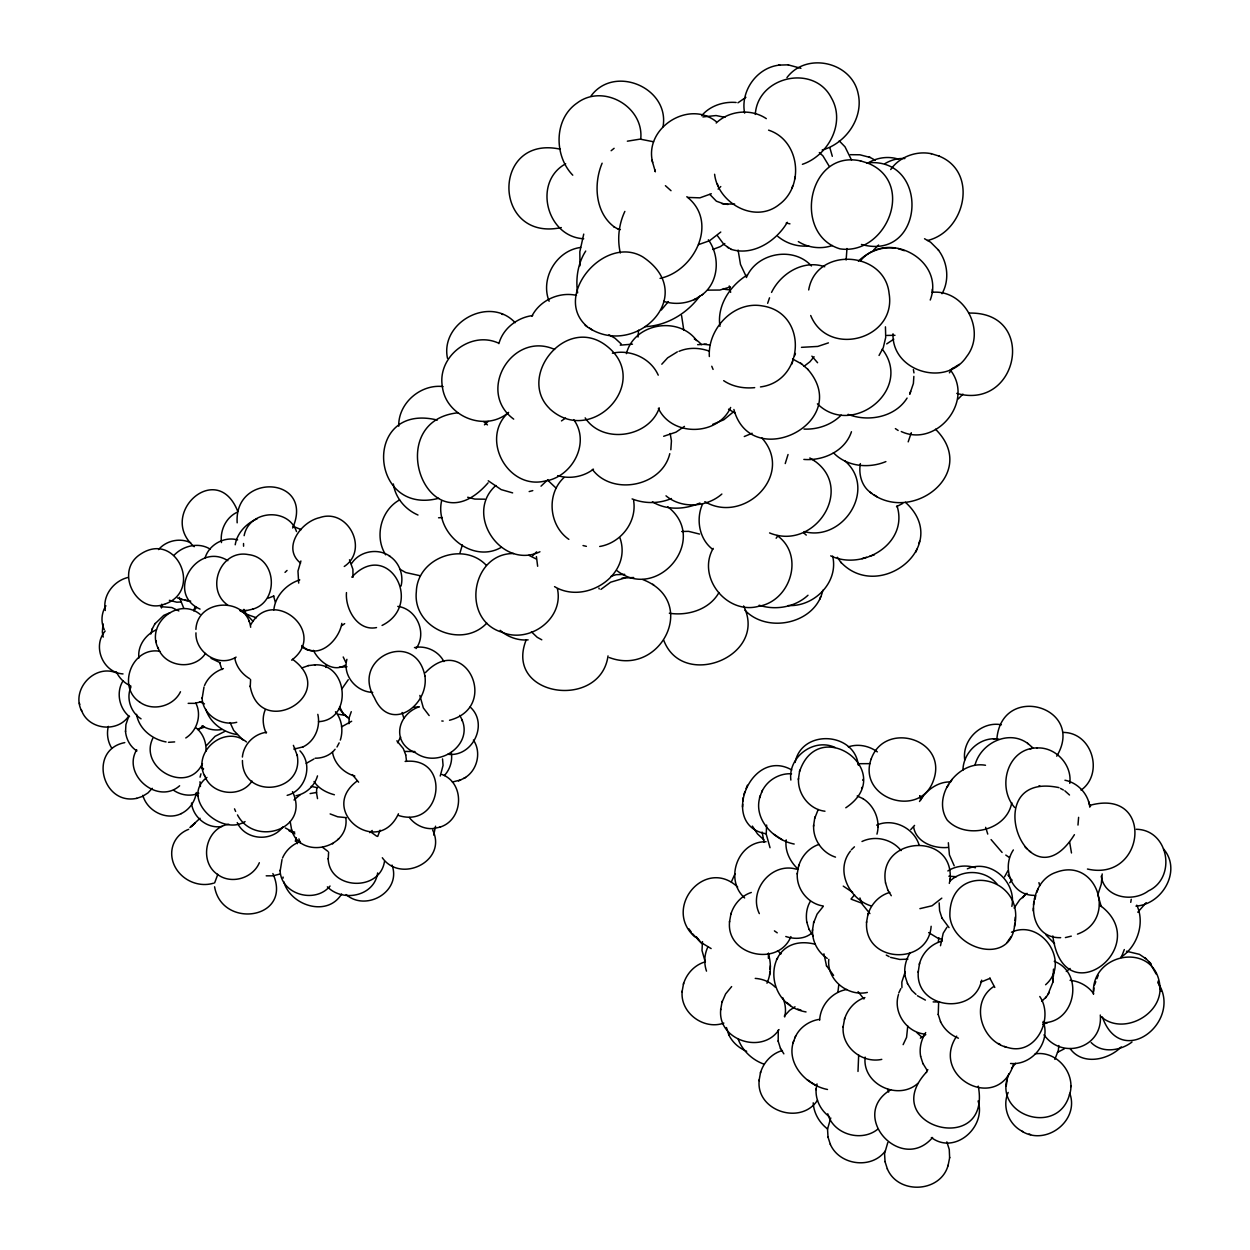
<?xml version="1.0" encoding="UTF-8"?>
<svg xmlns="http://www.w3.org/2000/svg" width="1250" height="1250" viewBox="0 0 1250 1250"><rect width="100%" height="100%" fill="white"/><g stroke="black" fill="none" stroke-linecap="round" stroke-linejoin="round"><path stroke-width="1.5" d="M398.734 426.203C398.109 403.375 420.469 383.906 443.016 386.562M652.641 162.438C643.812 128.266 688.438 99.344 716.094 121.531M1069.625 841.984L1071.484 852.969M346.469 592.594C345.094 609 357.641 631.547 376.531 627.578M348.922 723.703L349.219 717.516L351.266 711.672M353 577.312L352.906 569.312L349.484 559.781M940.484 945.734L943.203 933.203L946.953 927.25M536.406 556.578L537.656 566.266M638.594 330.219L638.016 337.047M441.563 501.031C434.5 532.734 472.359 564.297 501.422 547.25M1069.781 783.391C1072.359 764.828 1055.547 746.766 1036.828 747.969M1078.609 817.344L1077.984 825.062M860.359 463.609C858.391 474.656 861.891 487.25 871.844 493.359M273.828 609.969C275.203 595.875 286.547 584.062 299.781 579.891M766.234 833.781C718.781 826.016 750.641 746.438 791.766 769.969M1060.672 937.672C1024.25 938.719 1026.219 882.219 1055.844 872.422C1097.094 856.484 1117.859 919.703 1077.453 934.125M1093.5 994.359C1090.109 952.391 1155.203 940.891 1159.891 985.812C1162.906 1014.625 1122.844 1035.953 1101.125 1016.703M742.891 801.031L743.109 797.781M742.5 806.969L742.688 804.203M714.609 174.266C717.938 203.234 755.094 224.25 779.375 204.391C804.875 185.531 799.609 140.219 768.594 130.156M760.484 386.922C805.016 381.172 808.156 312.75 762.469 305.938C733.953 300.562 707.594 328.75 709.344 356.516M913.859 376.391L913.391 383.484L909.719 394.234L910.656 391.484M840.625 561.984C879 603.422 953.016 545.453 905.375 502.25M1033.188 910.828L1033.375 908.062M1033.578 904.891L1033.797 901.641M1093.703 991.188L1093.922 987.938M670.828 449.797L671.438 440.828L670.156 433.5M125.562 731.531L125.906 724.625L128.359 717.391M202.156 698.344L204 687.016M250.25 686.594L250.594 679.688M280.188 870.844L282.031 859.516M316.516 792.922L316.75 787.594M328.266 859.078L328.609 852.188M768.391 958.359L768.453 953.078M1011.859 906.422C1016.891 882.156 990.781 858.453 967.344 868.828M1100.297 1015.031C1103.266 1047.656 1062.516 1060.641 1044 1034.844M766.984 983.203C771.062 974.047 771.328 963.438 768.406 953.906M1014.516 926.375C1026.266 874.609 948.734 860.172 949.875 916.203C952.844 950.078 1012.516 966.719 1014.781 923.234M1047.922 994.516L1052.953 982L1053.5 969.125M770.078 969.344L770.391 965.734M769.641 975.016L769.891 971.859M838.781 984.859L837.938 991.781M1014.969 920.719L1015.266 917.109M1052.953 982L1053.203 978.844M1053.391 976.328L1053.688 972.719M1102.203 873.938L1101.281 884.094L1098 894.234M290.234 821.828L291.656 829.969M663.031 126.781C669.938 87.875 614.297 64.156 591.016 95.984M702.484 941.609L702 950.484L705.312 962.187M435.562 826.203L433.719 835.063M786.219 839.875C784.594 850.844 790.062 861.562 797.859 868.969M103.031 623.812L102.328 632.031L103.203 637.109M195.906 629.391C197.328 598.484 246.938 596.406 250.656 627.266M242.391 757.047C243.531 744.438 254.062 733.812 266.578 732.266M938.312 942.391L938.797 937.688M1058.828 1045.516L1058.359 1050.203L1054.859 1059.375M948.344 842.734L949.422 854.891L954.203 865.781M1035.172 899.188L1035.578 895.938M161.453 608L161.812 604.188M346.906 659.328C342.328 675.562 356.359 691.938 372.703 692.391M962.938 770.141C963.219 752.062 980.453 736.062 998.703 739.141M760.453 795.375C752.234 817.859 772.938 839.969 794.188 844.031M793.766 1040.844C785.562 1063.312 806.266 1085.422 827.5 1089.484M108.328 726.375C106.547 733.641 107.672 741.531 111.594 747.922M235.219 544.781C237.094 532.938 246.469 523.25 257.281 518.734M824.969 811.219C809.281 809.484 797.344 793.844 798.531 778.328M799.531 771.656C818.891 713.422 898.844 772.297 845.781 807.781M835.5 857.125C822.078 852.891 812.656 839.094 813.688 825.062M814.688 818.406L818.188 809.531M827.25 958.391C817.75 952.234 811.812 940.953 812.594 929.609M813.594 922.953L817.094 914.094L822.891 906.844M981.625 980.172C974.25 1016.516 914.344 1008.734 918.359 971.094M919.359 964.422C921.922 953.203 931.141 943.766 942.344 940.984M1069.672 1093.891C1058.734 1137.484 990.828 1115.297 1008.922 1073.75M1007.609 1076.719L1006.219 1086.047M798.344 779.578L799.734 770.234M813.5 826.312L814.891 816.969M812.406 930.859L813.797 921.531M876.953 834.141C880.672 820.813 874.609 805.875 862.906 798.609M858 1071.438L858.672 1055.016M918.188 972.328L919.578 963M1069.5 1094.953C1076.516 1073.984 1057.109 1050.359 1035.156 1053.875M766.625 825.047L766.234 834.156L770.031 847.719M846.125 260.016L846.984 248.516M326 667.469L326.391 664.953M861.625 788.469L861.797 787.406M862.844 780.375L862.984 779.438M878 827.109L878.141 826.172M996.891 738.672C1002.094 682.203 1086.234 707.125 1056.734 756.188M1070.719 1086.844L1070.859 1085.906M1130.75 902.344L1131.25 899.297M723.828 1023.094C703.766 1030.375 679.812 1012.703 682.203 991.094M683.422 984.266C686.328 973.797 694.812 964.672 705.406 961.812M790.906 936.625C778.25 967.594 725.453 955.406 729.625 921.234M730.844 914.406C733.625 904.484 741.391 895.641 751.297 892.469M779.031 1029.578C762.453 1055.047 717 1040.203 720.766 1009.156M721.984 1002.328L725.609 993.938L731.641 986.578M817.484 1100.25C800.906 1125.719 755.453 1110.875 759.219 1079.828M760.438 1073C763.344 1062.516 771.828 1053.391 782.422 1050.531M823.297 906C807.906 903.875 795.922 888.625 797.344 873.172M798.578 866.344C801.344 856.422 809.109 847.578 819.016 844.406M828.781 959.406C826.641 979.891 847.719 996.75 867.344 992.438M829.453 1116.719C820.656 1110.422 815.266 1099.672 816.125 1088.844M881.781 1059.375C862.156 1063.688 841.078 1046.844 843.219 1026.344M844.453 1019.516C847.234 1009.594 854.984 1000.75 864.891 997.578M931.141 926.281C928.219 966.422 863.203 963.266 866.641 921.703M867.859 914.875C870.766 904.406 879.25 895.266 889.844 892.422M865.141 1057.094C861.953 1084.203 898.078 1101.156 917.844 1083.406M573.719 419.641C590.906 443.141 571.812 477.641 544.438 481.156C507.328 489.75 479.766 437.969 508.594 412.375M777.094 535.516C804.984 555.078 790.719 601.078 758.547 606.328C726.75 614.953 696.609 577.188 713.172 548.391M819.641 1020.234C820.359 1005.25 831.969 991.984 846.766 989.484M682.047 991.922L683.625 983.125M729.469 922.062L731.047 913.266M720.609 1009.984L722.188 1001.188M759.062 1080.656L760.641 1071.859M797.203 874L798.766 865.203M784.688 1016.953C786.266 1010.516 785.438 1003.594 782.688 997.578M815.984 1089.672L817.016 1083.922M843.078 1027.172L844.656 1018.375M866.484 922.531L868.062 913.734M898.484 994.547C892.812 1012.266 906.438 1032.375 924.859 1034.094M377.688 836.469L380.094 830.188M950.156 879.172C953.625 831.062 877.203 836.484 885.578 883.031M949.625 1157.844L949.266 1149.453L946.844 1141.859M887.312 1168.797C898.109 1194.922 940.828 1192.812 948.156 1165.156M608.031 655.906C600.484 710.453 503.422 696.984 526.219 639.781M788.047 454.5L785.234 463.562M778.281 1030.062L778.172 1041.156M828.016 1137.094L827.531 1129.078L830.766 1117.938M949.312 883.391L950.25 878.734M938.656 1001.875L938.234 1014.484M948.016 1165.875L949.719 1157.391M214.625 882.922L217.797 874.391M377.656 872.922C374.375 896.297 342.953 902.594 327.375 886.859M340.328 740.078C343.359 730.625 341.953 719.453 335.484 711.75M295.312 841.281L296.125 837.813M808.703 289.953C815.969 246.359 884.75 250.672 889.094 293.469C896.844 339.25 828.109 358.156 810.703 315.5M196.328 792.5C195.109 801.5 189.375 809.703 181.156 813.641M150.797 634.031L152.391 628.609M755.312 114.437C757.469 76.484 813.797 63.531 831.375 97.891C845.953 123.016 828.219 155.547 802.406 164.312M401.047 586.047C403.938 574.859 399.094 562 389.188 555.891M200.062 777.172L200.953 773.812M792 188.188L792.688 185.812M794.594 179.203L795.391 176.469M1011.766 802.625C1006.906 830.719 965.938 840.125 947.281 820.172C931.422 796.359 957.984 760.312 985.5 765.266M459.891 553.25L462.344 544.953M341.812 623.359C339.203 640.484 317.812 661.047 301.703 645.531M731.344 881.938L735 873.844M1124.312 949.562L1121.25 957.531M583.734 234.109L579.828 251.781L580 265.766M930.234 300.031C945.469 259.828 887.453 228.688 860.453 260.75M1008.172 1092.438C1001.734 1106.828 1008.875 1125.219 1023.156 1131.734M975.078 764.812C980.891 742.844 1009.359 728.922 1028.406 743.953M498.906 343.641C502.953 328.484 517.359 317.453 532.688 315.562M384.5 861.359C379.906 892.234 329.078 889.875 328.172 858.5M626.406 353.641C634.047 323.234 678.406 315.578 696.719 340.609M767.656 303.297L769.531 297.812M744.938 610.234C767.531 634.094 815.797 623.641 822.828 590.266M911.297 432.719L908.188 441.859M794.641 355.734L795.422 353.469M791.766 364.203L792.703 361.469M819.719 599.406L820.656 596.656M915.969 551.969L916.906 549.219M918.844 543.5L919.625 541.234M669.797 453.672C662.016 486.453 612.281 496.234 592.375 469.422M851.453 431.734C845.078 451.156 823.266 461.047 803.859 459.422M204.5 685.547C207.891 677.453 215.141 671.344 223.406 668.609M282.516 858.031C285.766 850.453 292.359 844.375 300.141 841.641M659.297 407.906C649.062 437.516 602.594 444.609 585.156 417.859M300.906 560.969L297.969 571.047L298.703 583.078M707.844 946.984C704.297 954.469 703.812 963.281 706.5 971.125M795.141 762.422C801.594 728.938 854.5 731.766 858.328 765.156M815.281 944.25C763.844 931.438 759.734 1004.094 806.031 1011.938M130.906 687.062C126.016 698.297 130.688 712.422 141.047 718.844M398.453 813.781C377.828 858.328 317.328 810.625 357.031 781.109M761.625 792.344C766.406 780.766 779.016 773 791.516 773.797M794.938 1037.812C799.047 1027.828 808.922 1020.875 819.516 1019.328M746.125 788.531L747.391 785.234M759.5 797.859L762.344 790.422M792.828 1043.328L795.672 1035.891M1036.812 892.391L1038.078 889.094M1096.938 978.688L1098.203 975.406M193.938 609.859L194.906 607.328M244.141 535.672C248.844 510.234 288.203 507.016 296.5 531.562M743.812 794.609L744.984 791.562M1034.5 898.469L1035.672 895.422M1094.625 984.781L1095.797 981.719M1013.578 1064.172C998.188 1113.984 929.281 1076.844 956.688 1036.125M702.672 503.781C695.688 518.875 699.078 539.172 712.75 549.375M205.078 557.891C209.031 544.625 224.266 536.156 237.609 539.891M317.5 775.875C314.703 785.828 306.141 793.797 295.984 795.719M440.234 776.047L443.062 765.359L442.531 758.891M602.125 163.203C593.312 183.953 595.156 213.047 614.609 227.172M1074.422 834.672C1026.984 910.484 976.156 770.172 1059 787.625M898.766 992.953L900.812 988.609M903.125 1044.656L906.578 1037.344L907.75 1026.047M926.437 1072.5L927.812 1069.578M265.266 709.75C262.031 717.219 262.797 725.828 266.172 733.125M400.656 737.109L397.516 742.75M810.391 901.312C806.563 907.547 805.734 915.078 806.797 922.203M887.797 1142.531L884.562 1153.672L885.047 1161.688M152.797 738.328C138.297 768.156 187.656 795.234 202.453 763.625M624.859 211.406C618.797 224.156 617.094 239.203 620.328 252.984M1013.359 849.938C1001.547 867.547 1010.984 895.5 1034.188 895.359M154.812 623.984L163.766 615.359L170.047 612.656M151.891 629.578L155.094 623.438M136.688 749.766C121.734 774.594 157.703 805.297 179.625 785.781M337 746.984L339.156 742.859M1022.812 897.719L1025.719 893.484M730.656 407.438C717.859 436.188 671.812 436.922 658.375 408.328M905.281 971.562L901.844 982.047L901.922 987.625M1007.75 871.016L1004.547 876.844M910.25 952.578C905.812 959.672 903.719 968.062 905.203 976.375M925.688 1032.562C921.25 1039.656 919.141 1048.047 920.625 1056.359M292.688 528C314.938 476.422 233.828 471.844 237.172 522.828M879.047 355.453L883.266 347.688L885.719 337.406L885.437 326.844M180.484 691.75C173.5 706.422 152.578 711.844 139.516 701.953M259.344 862.719C252.875 878.328 231.156 884.781 217.531 874.438M416.078 648.578C427.453 633.141 416.719 608.797 397.781 606.391M746.406 277.531C756.734 252.703 793.406 245.953 811.453 265.969M942 293.719C949.797 280.047 947.703 261.906 938.078 249.688M122.953 680.984C115.859 692.297 119.234 708.5 129.547 716.75M531.828 316.297C539.766 300.359 559.172 291.5 576.453 295.359M585.719 251.047C577.828 263.219 575.516 278.703 577.625 292.891M771.547 292.406C780.844 273.266 803.547 259.359 824.734 266.75M342.016 688.641L348.266 679.703M105.891 605.766C101.438 612.844 100.641 622.094 104.297 629.688M787.312 222.297C776.5 240.922 753 256.359 731.094 249.312M919.531 801.516C925.797 790.531 937.547 781.594 950.594 781.906M920.906 799.391L922.984 796.234M950.109 782.531L952.188 779.375M946.844 787.516L948.734 784.656M250.563 625.125C272.047 585.328 328.875 632.297 291.656 660.156M206.469 745.547L215.094 736.297L224.688 731.469M699.672 296.219C687.031 313.562 666.5 325.891 644.797 326.656M1014.078 908.078L1019.734 899.781L1027.047 893.328M1007.094 942.406L1010.906 936.844M1041.703 1001.422L1046.438 996.656M776.531 959.641L777.625 958.047M850.438 851.125C834.875 870.438 849.281 899.297 871.172 905.937M780.188 954.266L780.891 953.234M1045.531 998.016L1049.328 992.453M128.891 715.828C117.5 733.344 87.906 729.734 81.344 709.844M205.516 653.422C194.125 670.938 164.516 667.328 157.953 647.438M252 781.078C240.609 798.594 211 794.984 204.438 775.094M291.391 829.391C299.906 860.109 349.859 848.984 345.844 818M890.703 169.547C899.484 156.781 916.438 150.531 931.484 153.75M814.078 356.75L809.922 361.781L804.125 366.234M718.969 592.547C709.375 609.656 687.812 616.078 669.344 613.234M907.078 398.078C895.141 417.25 868.219 422.297 848.094 414.344M949.406 372.828L952.578 368.344M105.156 631.047C92.031 646.188 102.922 672.719 123.016 673.922M1146.156 902.672L1137.797 912.234M425.453 672.609C464.562 631.219 500.859 706.859 449.531 720.25M914.563 825.391L910.75 829.578M776.141 538.234L777.516 536.359M341.625 893.984C327.359 917.594 290.406 905.609 283.812 881.766M668.406 301.562L661.297 310.016M193.797 610.891L196.547 607.297M351.375 563.875C359.25 551.062 378.078 547.547 390.188 556.438M488.078 482.844C428.281 551.422 380.094 421.203 457.812 412.812M351.797 577.141C387.984 538.297 424.859 604.203 382.062 625.438M1011.531 1068.328L1015.656 1063.297M851.391 898.563L854.562 894.844M784.266 1016.172L789.609 1010.359L795.016 1006.797M941.812 898.141L932.062 905.766L919.906 908.656M885.297 1150.984C871.594 1169.672 839.266 1165.281 830.281 1144.188M701.641 115.719C709.891 105.828 723.5 101.359 736.141 102.484M720.766 232.047L709.578 240.719L698.5 244.641M315.156 758.219C322.672 758.312 330.391 755.312 335.078 749.281M932.594 1137.484C901.406 1174.125 847.922 1115.609 890.703 1089.719M786.938 77.625C806.25 51.672 851.609 61.812 858.109 93.484C863.859 117.969 845.688 143.656 822.156 150.031M547.922 479.625L541 486.172M1009.672 882.781L1012.141 880.047M1045.594 984.75C1071.094 962.562 1041.703 918.484 1011.469 932.219M495.891 485.484C463.531 513.938 501.531 570.109 539.938 551.766M661.797 364.203L667.656 357.828L677.344 351.859M563.938 477.609C546.078 494.078 548.984 525.672 568.844 539.359M152.281 788.312L147.969 792.922L142.375 796.438M893.016 333.797C891.641 371.547 946.187 387.641 966.578 356.656C986.656 331.234 964.75 289.219 932.266 292.312M341.453 726.891L351.656 721.266M962.922 394.125L958.188 398.984M851.359 849.781L854.438 846.812M701.953 294.938C719.047 282.25 720.312 256.406 708.375 239.797M733.062 412.172L723.781 419.781L712.641 424.406M873.672 249.953L878.594 245.016M200.016 818.281L190.969 826.688M444.297 775.578C450.047 769.594 452.75 760.641 451.25 752.469M282.812 826.969C271.5 842.297 245.156 840.141 237.234 822.578M158.547 549.578C166.234 540.547 179.984 537.547 190.688 542.75M718.109 189.094L720.766 186.547M344.25 566.484C369.406 549.734 347.969 507.641 319.609 517.656C301.062 521.766 281.672 547.984 300.547 563.109M285.016 572.391L287.047 570.453M484.453 424.844L488.141 421.422M486.781 623.141C462.125 649.438 412.297 628.375 416.344 591.594C417.312 557.844 463.266 541.062 486.203 565.203M841.172 415.125C831.547 424.891 817.578 429.703 804.016 429.078M173.891 555.438C182.906 545.688 198.766 541.828 210.344 549.25M949.969 881.109C963.031 868.594 986.016 869.891 997.219 884.328M737.938 102.812L745.891 97.312M300.188 794.734L294.031 799.969M369.672 832.656L372.219 830.469M330.047 886.031C315.234 904.187 280.734 894.547 280.078 870.25M463.75 778.406C477.047 771.469 481.953 752.5 473.406 740.062M1081.062 790.141C1104.094 773.734 1092.391 732.703 1063.438 732.422M1121.25 1046.891C1108.297 1060.188 1082.219 1065.766 1070.078 1048.547M189.922 827.562L195.297 822.984L190.516 826.891M206.953 777.422C179.609 797.984 220.609 836.812 245.078 821.578M185.781 737.969C197.219 730.797 202.062 714.734 195.625 702.719M332.5 843.891L333.375 843.172M337.859 839.5L338.734 838.781M611.141 150.719L614.109 148.312M721.859 494.047C706.828 507.344 681.625 509 666 495.828M716.188 123.016C729.391 110.422 751.141 108.391 766.312 118.641M858.375 261.094C868.094 251.922 881.422 246.156 894.922 248.141M1066.297 971.469L1070.125 968.469M600.938 589.391L610.641 582.203L624.781 577.984M808 595.25C795.125 607.188 775.672 610.594 759.141 605.234M684.438 426.391L675.969 432.172L663.672 436.281M893.781 339.172L886.703 343.906M747.25 275C730.109 285.531 716.719 305.641 719.953 326.328M926.547 1072.031C876.172 1126.406 992 1158.266 978.25 1086.125M593.484 469.156C583.547 476.844 569.703 479.281 557.703 475.641M341.938 625.578L344.688 623.625M724.797 243.547L720.375 246.594L712.672 249.484M561.469 420.906L565.578 418.078M565.672 163.797C532.453 181.891 546.641 237 583.703 238.734M313.906 759.016L306.234 763.359M877.562 1129.359C861.297 1142.422 833.234 1134.281 827.75 1113.766M920.375 1038.172L925.781 1034.609M810.875 933.828C803.766 939.219 793.938 939.281 785.781 936.5M203.406 726.031L197.812 729.547M302.922 746.938C314.828 741.359 320.781 726.875 317.812 714.359M947.859 870.953C955.859 865.75 966.438 864.672 975.422 867.781M1120.703 957.312C1137.297 946.891 1145.234 923.094 1136.781 905.156M508 412.906C485.031 432.172 445.969 416.594 442.406 386.859C436.938 357.047 470.141 330.625 497.969 342.875M663.609 301.312C673.938 304.688 685.672 303.875 695.359 298.984M950.25 369.938L959.281 364.359M694.031 299.812L702.688 294.469M399.594 499.906C380.844 510.172 374.234 536.891 385.672 554.828M1132 1042.031C1120.516 1050.781 1102.094 1053.75 1091.156 1042.562M711.297 193.75L699.906 197.844L687.875 197.438M980.797 982.125L990.219 978.266M993.844 986.469C969.281 1002.422 981.234 1042.266 1008.141 1047.625C1036.266 1055.859 1054.422 1017.828 1039.781 996.516M236.094 657.109C219 667.906 195.078 652.516 195.953 632.859M868.375 162.766C877.297 157.469 888.672 155.938 898.594 159.234M1064.328 1048.812L1057.484 1052.344M752.141 433.266L744.281 436.531M885.125 163.516C891.031 160.047 897.984 158.016 904.891 158.547M896.5 506.672L902.75 503.422M165.469 603.859C202.859 590.109 176.078 530.906 140.875 553.938C113.188 571.141 137.234 615.594 164.891 604M252.797 609.141C279.641 601.25 276.609 557.672 248.344 554.594C220.375 549.125 205 589.312 227.688 605.047M439.875 827.141C463.438 820.094 465.328 783.203 442 774.484M418.672 706.953C396.797 715.016 391.344 743.281 415.5 752.766C439.469 770.203 477.187 742.484 459.625 715.375M830.703 555.859C862.641 571.125 908.828 543.453 897.031 505.891M452.422 782.031L460.547 779.953M458.469 780.984L465.625 777.469M931.359 1137.547C954.875 1155.297 986.484 1126.922 978.078 1100.969M237.453 512.109C225.984 517.281 219.875 530.375 221.469 542.578M345.062 665.281C332.578 672.875 318.891 661.203 313.359 650.328M287.156 795.344C305.781 790.547 313.516 764.719 299.969 750.844M156.5 629.75C145.688 634.359 137.297 646.016 138.922 658.047M273.859 596L268.344 598.141M927.531 240.5C965.297 231.5 978.828 172.016 939.016 156.078M730.469 286.922L719.859 290.047L707.672 290.125M302.094 667.859L308.562 665.562M1037.281 747.906C1007.375 747.922 996.594 787.109 1014.688 807.531M204.578 727.094L198.703 729.062M627.359 141.188L640.109 139.125L653.562 141.766M660.062 278.375C694.828 270.984 718.969 221.531 686.781 196.734M861.984 841.5C875.188 835.141 892.047 839.172 901.094 850.609M127.859 577.5C113.656 580.922 102.281 595.688 105.297 610.484M828.422 342.875L817.797 346.422L801.453 347.344M671.438 498.531C659.031 503.797 644.641 503.828 632.109 498.906M699.922 503.031C685.016 509.578 666.625 510.594 652.422 501.797M885.891 461.594C868.734 468.797 846.578 466.656 833.406 452.688M124.781 742.609C87.969 749.734 102.078 805.703 136.766 798.328M136.516 798.406L142.594 796.359M293.859 749.141L303.125 746.859M173.453 790.172C180.719 795.25 190.578 796.75 198.812 793.203M142.844 795.344C147.094 811.031 166.406 820.969 181.375 813.562M876.656 825.141C893.078 817.844 913.734 827.766 919.031 844.766M1090.188 805.266C1154.859 787.75 1145.422 882.406 1087.453 869.031M1042.734 1024.281L1047.344 1022.797M848.344 746.891C858.047 743.5 869.172 745.844 877.344 751.875M310.109 793.578L316.219 792.516M679 351.344C688.547 347.219 699.297 347.641 709 351.031M599.703 546.484C620.797 542.984 637.141 522.016 633.609 500.562M611.141 576.234L616.125 574.688L624.766 574.375M221.891 729.484C215.078 730.844 207.984 729.391 202.016 725.875M862.031 558.656L866.422 557.297M869.844 556.219L874.406 554.797M702.922 116.922L716.078 115.547L724.953 117.328M620.25 345.156L632.484 344.172M1071.297 936.141L1065.406 937.578M228.766 824.25C205.719 827.719 198.312 861.5 217.641 874.531M779.781 65.062C757.062 67.266 740.156 90.953 744.641 113.141M832.375 245.516C821.25 249.359 808.266 247.938 798.328 241.594M438.609 498.312C368.859 516.422 362.219 401.734 437.312 420.062M529.172 491.563L532.781 490.609M240.156 610.391L246.781 610.5M201.484 701.641L194.953 703.344L188.172 703.344M409.297 817.453C415.016 824.969 424.359 829.5 433.844 828.516M279.516 874.141L272.984 875.828L266.203 875.828M246.578 610.562L253.375 609M433.641 828.562L440.453 827M561.297 227.578C492.219 242.281 491.047 134.188 560.328 149.203M236.734 722.297C220.938 726.391 202.594 714.641 202.062 697.766M222.172 826.359C207.734 829.328 192.906 817.406 191.516 803M346.969 666.734L339.422 667.172M860.734 160.953C807.781 149.062 792.203 234.641 840 248.859C886.141 255.703 916.234 183.312 868.25 163.281M766.062 841.734C737.812 841.047 724.047 879.547 744.641 897.953M1030.062 748.875L1031.219 748.719M1038.703 786.125L1039.859 785.969M414.953 751.531L405.062 751.422M314.531 664.891C348.344 662.656 352.969 720.094 318.484 721.656M1135.938 906.094C1162.219 904.531 1182.203 870.531 1163.5 848.938M308.172 665.609L315.297 664.797M857.766 763.719L870.078 763.641M314.25 650.969L307.547 650.094L301.828 646.984M414.453 647.594C425.938 645.219 438.562 651.078 443.891 661.578M419.344 706.891L413.609 707.25M345.812 715.453L338.188 714.234M969.031 313.094C1037.547 311.391 1018.859 410.891 956.781 393.391M612.391 353.219C630.312 349.109 650.719 358.109 658.234 375.156M160.5 606.625L171.828 607.547L178.875 610.938M866.687 162.922C930.438 155.938 925.234 262.109 861.453 244.453M513.859 553.531C471.312 552.875 460.734 619.547 501.641 632.125C529 644.047 564.109 619.234 557.422 588.734M580.656 247.453C556.391 250.547 540.016 278.547 549.125 301.25M174.656 741.906L168.484 742.328M734.625 204.016L724.844 204.047M405.141 761.438C451.453 756.219 442.562 829.094 398.609 815.531M788.172 64.859L800.938 68.312M704.047 344.328L710.172 345M438.562 517.781L442.359 517.562M180.672 601.984L176.812 602.203L169.375 600.312M528.109 639.875C518.141 640.766 507.625 637.031 500.234 630.344M697.641 344.672L706.562 344.188M621.938 578.156L633.688 577.516M788.25 605.531C814.062 607.047 838.922 582.328 832.641 556.109M948.875 876.234L956.297 876.703M1010.562 1063.469C1032.203 1065.656 1051.156 1041.906 1043.141 1021.438M907.891 959.141L899.812 959.453L890.531 957.375M939.531 1001.984L933.141 1001.906M894.969 335.312L886.781 335.438M755.234 978.391C762.547 978.891 769.938 981.734 775.125 987.062M778.719 65.109L788.5 64.828M754.688 387.641C743.953 388.688 732.719 386.812 723.672 380.672M681.672 531.5L688.562 531.344L699.562 534.078M1042.969 1022.703C1075.312 1023.016 1084.719 972.891 1054.266 961.344M346.078 817.625L337.688 816.797L330.141 813.922M447.922 754.266C472.547 757.438 488.906 723.875 470.188 707.031M947.906 847.438C934.047 848.812 916.078 842.484 913.641 827.031M242.438 760.516C242.234 800.109 304.656 793.625 297.141 754.922M808.719 245.922C797.641 247.062 786.359 243.484 777.828 236.406M484.797 499.188L474.812 499.078L467.688 497.25M850.375 154.688L859.875 154.781L870.219 157.469L875.313 160.297M515.172 322.703C489.75 295.297 439.938 322.375 447.484 358.312M159.922 651.312C132.328 646.281 116.547 686.609 139.609 702.047M420.438 575.797L405.703 572.531L400.016 569.297M993.312 738.781L995.031 738.891M1001.391 724.781C981.391 720.859 961.875 739.828 964.719 759.859M441.797 720.984L443.156 721.094M1136.297 829.281C1168.922 829.75 1176.844 877.734 1148.406 890.906C1132.766 902.703 1104.5 897.953 1101.234 876.203M184.719 600.125L190.688 601.141M1021.922 1131.25C1046.125 1146.391 1079.734 1120.562 1069.766 1093.297M725.156 289.375L729.406 289.828M1126.484 951.25L1139.422 954.328L1146.234 958.938M709.828 194.422L716.391 201.203L723.922 203.906M721.969 203.656L728.078 204.469M796.531 869.234C771.641 861.781 748.047 890.469 759.328 913.609M851.078 899.141L861.891 903.203M317.625 787.734L311.141 786.391M256.406 617.766L246.844 614.359M1070.078 980.328C1079.312 981.188 1088.062 986.031 1093.531 993.516M804.125 531.562C843.203 542.25 877.469 488.594 844.75 460.797M237.156 734.578C223.266 732.516 210.109 722.922 205.781 709.281M786.188 223.047L789.938 223.844M942.047 939.312L937.938 938.234L928.656 932.609M769.578 532.938C815.969 552.031 857.875 484.656 809.828 457.969M609.281 657.531C660.969 677.094 699.188 601.266 642.734 579.547M583.031 545.547L586.391 546.344M177.484 597.938L182.469 599.562M179.906 598.953L187.672 600.844M285.391 827.984L291.641 831.328M512.641 492.891L501.188 489.609L488.25 480.781M116.984 673.109C94.719 663.266 70.578 689.609 81.688 711.031M291.312 831.25L294.734 832.125M166.047 741.922C152.172 739.406 138.781 728.766 136.578 714.312M868.953 157.141L870.219 157.469M501.75 314.172L503.016 314.5M293.188 526.375L301.234 529.609M1064.953 780.234C1077.859 782.734 1088.406 794.094 1089.797 807.188M835.125 747.5C813.937 737.578 787.844 756.922 790.859 780.047M334.391 794.766C326.516 792.656 318.562 788.547 314.047 781.516M930.953 153.578L939.344 156.188M860.188 160.781L868.594 163.375M617.328 228.641L620.391 229.641M354.844 776.078C343.75 773.016 334.312 763.656 332.469 752.109M898.109 248.578L904.312 250.688M901.281 431.547C936.297 447.828 974.375 401.766 950.703 370.484M797.719 1009.047L801.188 1010.25M220.297 662.797L211.047 658.312M723.359 288.578L724.984 289.172M554.594 349.422C512.406 330.641 475.906 391.359 513.688 419.125M763.75 1064.062C752.297 1059.922 742.359 1050.656 738.203 1039.156M1029.062 1134L1030.578 1134.594M585.141 325.25C632.703 362.047 701.078 295.547 642.688 256.844C604.219 234.063 551.703 296.531 587.172 326.578M869.812 492.031C911.125 525.531 979.781 473.031 935.516 429.234M292.531 659.281C340.781 694.25 259.688 740.875 250.141 686M370.547 831.781L376.75 836.234M734.922 413.016L728.547 409.156M199.953 701.875L204.469 703.906M711.125 948.563L700.578 942.219L692.375 933.578M857.203 795.984L863 798.656M998.109 1043.469L1000.391 1044.547M1004.359 1046.391L1006.172 1047.234M227.844 560.672C197.125 541.172 164.578 593.344 200.047 609.094M240.094 610.828L245.766 613.625L253.094 621.375M294.875 833.859L289.078 830.812M528.844 555.297L536.328 559.047M792.578 358.953L801.703 364.016M704.844 501.656C743.875 524.797 795.156 474.703 761.656 437.734M554.547 586.625C585.641 605.328 632.781 574.812 619.953 537.859M717.359 235.609L724.031 244.578L731.328 249.437M613.641 226.656L617.562 228.766M727.406 247.328L728.375 247.859M1060.453 788.422L1063.375 790M852.672 892.375L843.25 886.109M886.281 955.078L889.109 956.609M925.391 1000.094L917.406 995.734M958.422 1038.203C950.641 1035.031 944.078 1029.234 940.5 1021.578M746.656 1051.266C738.875 1048.094 732.312 1042.297 728.734 1034.641M541.781 639.797L537.219 637.297L531.406 631.797M130.844 686.031C124.562 683.25 119.312 678.234 116.438 671.984M608.938 334.797L614.984 338.219L621.312 344.062M417.984 515.016C405.281 509.562 395.328 497.781 393.344 483.953M924.531 238.734L930.625 242.234L938.641 250.234M1099.516 905C1155.5 945.016 1063.5 1017.031 1052.812 935.938M617.078 570.75C657.781 602.188 709.828 539.094 667.719 506.75M346.141 894.578C366.109 912.078 401.719 891.438 392.016 865.078M349.062 718.656L343.188 713.594L339.562 706.797M349.078 718.297L344.484 715.016L339.188 708.656M249.797 678.781C242.156 674.266 236.125 666.703 234.734 657.797M327.812 851.281L322.469 847.25M874.234 494.906L877.141 496.812M589.562 328.125L592.484 330.031M773.969 834.312L777.656 836.734M778.625 837.375L782.047 839.625M807.297 1079.781L810.984 1082.203M811.938 1082.844L815.375 1085.094M895.375 428.609L898.141 430.469M1005.797 855.078L1009.391 857.516M195.859 794.469L198.266 796.125M774.422 930.875L777.25 932.844M243.219 740.188L233.719 730.453L230.094 722.594M201.328 767.25L203.609 768.844M200 614.297C178.266 596.391 145.391 624.094 158.312 648.625M246.484 741.953C224.75 724.047 191.875 751.766 204.797 776.281M245.031 613L247.516 614.875M136.891 750.953C130.047 746.641 126.063 738.891 125.469 730.938M737.672 887.047C704.953 856.531 662.344 908.266 694.766 936.797M786.703 1002.469L790.578 1005.531M817.406 403.812C851.891 438.109 913.688 389.594 882.266 349.172M549.734 408.812C592.469 448.234 655.328 378.938 603.672 343.797C563.859 317.266 517.703 377 549.391 408.359M194.203 546.703C156.734 514.547 217.062 458.797 237.766 511.406M777.516 950.75L781.188 953.734M195.953 727.797C202.969 733.172 206.5 742.391 206 751.109M807.75 369.281C853.828 422.172 751.156 473.25 733.891 409.484M1032.734 747.75L1027.578 743.234M813.062 459.641L814.094 460.531M652.766 584.234L653.797 585.125M396.859 740.812L403.297 748.578L405.75 754.984M358.609 782.188L352.328 774.609M800.672 363.125L808.234 369.688M803.656 532.828L806.266 535.094M548.703 481.125L555.969 488.016M1002.109 852.453L991.078 839.578M483.672 421.547L487.437 424.906M869.906 913.609L862 903.906L859.938 897.953M917.047 1032.828L922.125 1037.391M863.937 999L858.094 991.656M665.406 185.688L671.016 190.703M1064.828 790.797L1069.5 795M1054.594 943.766L1046.016 934.938M763.906 839.906L757.5 833.906L752.359 826.094M1029.297 850.812L1030.906 852.281M1025.109 847.047L1027.266 848.984M819.344 152.547L822.969 155.938L829.172 166.203M811.891 356.141L817.594 362.734M949.016 927.594L941.922 918M915.984 994.391L911.719 990.391L907.453 983.469M833.594 975.375L826.484 965.781M429.156 715.547L423.344 707.922L419.859 695.438M1149.547 962.281L1156.141 974.047M1145.094 957.797L1151.062 963.797M382.312 857.75C400.766 884.016 447.781 860.984 432.656 830.047M839.25 140.891L845.016 146.812L851.5 159.953M572.766 175.188C553.938 155.797 553.719 118.938 577.172 102.984C603.016 83.469 643.594 106.297 640.797 138.453M696.359 936.797L701.734 943.562M183.719 608.156L179.391 597.359M237.484 814.922C254.688 847.406 310.641 829.312 292.5 791.656M1007.938 875.109L1010.812 878.797M688.828 928.766L691.359 932.172M837.359 557.281L841.188 562.797M697.078 937.844L698.875 940.484M1088.875 803.406L1090.594 806.094M994.812 987.422L989.812 978.109M887.844 890.125L891.281 895.719M922.891 1063.453L927.156 1070.375M809.047 929.312L813.312 936.219M780.422 1048.25L783.859 1053.844M243.922 609.344L246.594 615.094M293.391 745.359L297.438 755.938M746.344 276.906L740.484 264.422L738.094 250.047M345.609 661.906L343.203 656.984M1157.969 982.828C1183.438 1021.156 1121.422 1070.766 1102.359 1017.047M1158.016 981.203L1161.078 991.313M1097.875 894.906L1101.266 906.563M272.875 873.563C293.266 919.234 221.906 929.688 214.594 886.797M829.859 147.734L832.312 156.312M743.609 605.953C768.516 656.141 682.766 690.516 663.766 640.328M234.516 808.844L235.625 811.422M711.766 366.25L713.078 369.406M987.75 834.078L985.656 827.344M300.484 843.375L298.906 838.875M887.625 1089.062L888.672 1092.078M402.078 712.484L403.875 718.312M219.812 663.172L221.953 669.594M598.922 588.078L599.203 588.969M942 918.25L939.609 910.734L939.156 902.875M938.188 1014.328L940.578 1021.844M885.531 882.875L887.938 890.391M905.156 976.203L907.547 983.719M920.578 1056.203L922.969 1063.719M826.562 966.047L823.906 953.813M885 1161.531L887.391 1169.047M806.75 922.047L809.141 929.562M827.969 1136.938L830.359 1144.453M778.109 1041L780.516 1048.516M728.812 1034.906L726.469 1027.547M275.297 602.172L273.578 595.953M202.484 768.391L202.875 769.719M200.438 786.531L200 781.734M156 640.734L156.391 642.062M79.375 703.141L79.781 704.469M295.547 837.703L297.281 843.672M652.016 160.25L655.359 171.812L654.734 169.641M295.203 748.312L295.469 749.219M248.719 620.656L248.984 621.547M717.328 183.656L717.953 185.828M461.891 719.797L462.203 720.891M1038.938 882.625L1039.734 885.656M683.781 330.141L681.562 315.516M729.25 285.953L730.641 292.359M764.016 842.141L762.125 832.078M920.703 800.109L919.797 795.703L919.969 796.547M1088.594 801.312L1088.766 802.156M316.422 792.328L317.531 798.625M913.391 369.531L913.969 372.906M406.547 761.328L405.75 754.906M283.031 877.016L283.156 878.094M932.312 289.266L932.406 292.578M243.531 543.516L243.578 546.219M213.531 883.188A30.938 27.906 27.4 0 1 174.359 865.422A30.938 27.906 27.4 0 1 188.672 829.312M532.812 555.672A45.5 41.031 27.4 0 1 536.672 551.859M694.328 338.984A17.578 15.844 27.4 0 1 701.391 344.656M827.609 1129.016A35.938 32.422 27.4 0 1 813.219 1102.812M424.922 675.953C429.203 705.594 390 733.594 374.453 697.797C350.062 657.562 415.469 628.484 424.922 675.953M871.234 758.844C856.922 798.188 919.688 819.375 933.344 780.719C948.688 739.672 885.281 719.953 871.234 758.844"/></g></svg>
